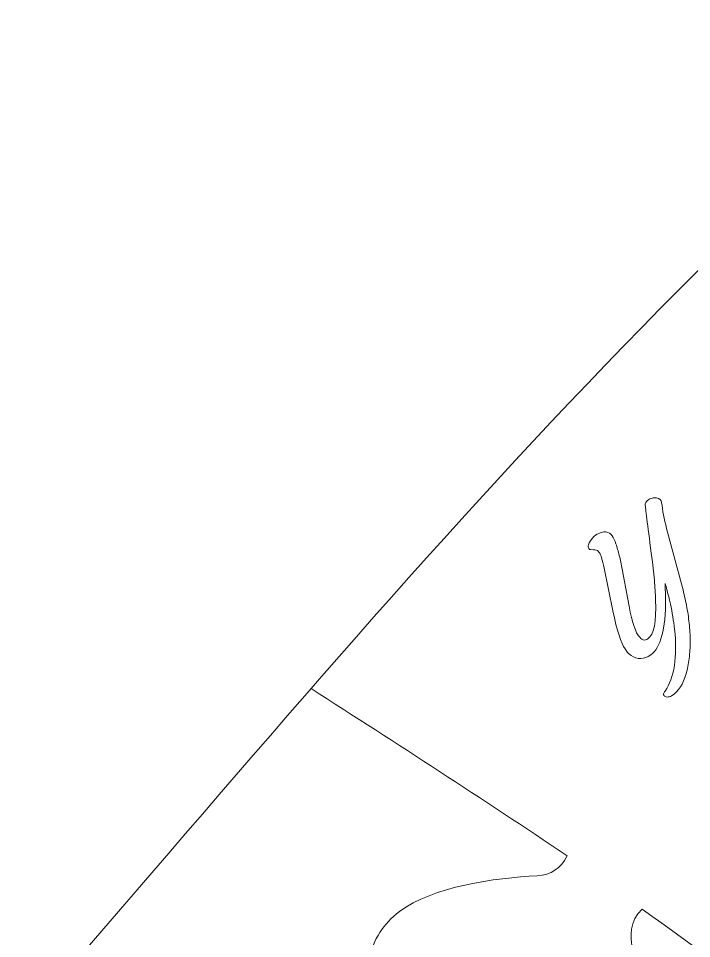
# Model space of a CAD drawing. Header units: inches. Extents: x -160 to 752, y 28 to 782.
# Drawn here: x 334.7 to 412.3, y 602.2 to 708.2 of the extents above; entities that cross this region are included whole.
import ezdxf

# ---------------------------------------------------------------- set-up
doc = ezdxf.new("R2010")
doc.units = ezdxf.units.IN
doc.header["$MEASUREMENT"] = 0
doc.layers.add('_U+0421_U+043B_U+043E_U+0439 1', color=7, linetype='Continuous')

# ---------------------------------------------------------------- blocks, each defined once
blk = doc.blocks.new('block 2')
at = {"layer": '_U+0421_U+043B_U+043E_U+0439 1', "color": 12, "lineweight": 9, "true_color": 0xe30513}
for points, knots in [([(305.09, 27.81), (184.24, 132.09), (55.29, 227.61), (-54.65, 344.61), (-130.38, 432.04), (-160.47, 554.53), (-106.38, 659.79), (-61.65, 746.82), (0.67, 769.94), (55.4, 761.15), (152.47, 745.58), (244.36, 626.03), (305, 559.17), (383.27, 640.56), (469.58, 781.89), (597.36, 753.44), (657.3, 740.1), (700.3, 699.79), (723.45, 645.65), (746.6, 591.54), (751.52, 539.49), (735.49, 482.62), (690.02, 321.27), (429.51, 136.47), (305.09, 27.81), (305.09, 27.81), (305.09, 27.81), (305.09, 27.81)], [0, 0, 0, 0, 1, 1, 1, 2, 2, 2, 3, 3, 3, 4, 4, 4, 5, 5, 5, 6, 6, 6, 7, 7, 7, 8, 8, 8, 9, 9, 9, 9]), ([(579.12, 671.93), (563.35, 665.62), (547.38, 659.03), (531.38, 646.39), (532.3, 644.66), (534.52, 644.38), (535.19, 644.39), (539.12, 644.46), (542.59, 643.97), (545.98, 643.63), (550.52, 642.98), (554.61, 640.09), (555.73, 635.53), (556.65, 631.76), (555.39, 629.45), (553.52, 628.29), (550.2, 626.23), (541.8, 629.26), (538.06, 630.66), (539.03, 625.35), (541.65, 616.89), (537.08, 614.42), (534.94, 613.26), (532.6, 613.35), (530.5, 614.37), (528.4, 615.39), (526.9, 616.82), (525.9, 618.95), (523.85, 623.29), (524.35, 630.52), (525.12, 635.36), (525.37, 636.92), (524.81, 638.65), (523.55, 639.64), (517.37, 633.8), (510.59, 626.3), (504.32, 617.9), (480.88, 586.49), (456.69, 534.63), (430.41, 501.71), (431.53, 500.11), (433.73, 499.78), (434.4, 499.87), (438.28, 500.41), (441.79, 500.35), (445.2, 500.42), (449.79, 500.32), (454.19, 497.95), (455.85, 493.55), (457.22, 489.92), (456.25, 487.47), (454.53, 486.1), (451.49, 483.65), (442.78, 485.65), (438.9, 486.59), (440.51, 481.43), (444.12, 473.35), (439.89, 470.35), (437.9, 468.94), (435.57, 468.75), (433.36, 469.51), (431.15, 470.26), (429.49, 471.5), (428.24, 473.49), (425.68, 477.56), (425.31, 484.79), (425.49, 489.69), (425.55, 491.26), (424.78, 492.92), (423.41, 493.75), (394.21, 462), (361.88, 456.55), (326.54, 457.86), (291.19, 459.16), (252.36, 466.43), (220.23, 490.95), (188.11, 515.47), (162.7, 557.24), (136.22, 588.28), (114.09, 614.22), (90.28, 633.24), (69, 643.8), (67.84, 642.22), (68.55, 640.1), (68.85, 639.5), (70.61, 635.99), (71.68, 632.65), (72.83, 629.44), (74.21, 625.07), (73.38, 620.13), (69.75, 617.15), (66.75, 614.69), (64.12, 614.83), (62.26, 616.01), (58.97, 618.11), (58.07, 626.99), (57.71, 630.97), (53.34, 627.79), (46.86, 621.78), (42.65, 624.83), (40.68, 626.26), (39.75, 628.4), (39.76, 630.74), (39.77, 633.07), (40.41, 635.05), (41.89, 636.87), (44.92, 640.59), (51.66, 643.27), (56.35, 644.67), (57.86, 645.12), (59.18, 646.38), (59.53, 647.94), (34.92, 656.84), (11.32, 654.93), (-10.35, 652.42)], [0, 0, 0, 0, 1, 1, 1, 2, 2, 2, 3, 3, 3, 4, 4, 4, 5, 5, 5, 6, 6, 6, 7, 7, 7, 8, 8, 8, 9, 9, 9, 10, 10, 10, 11, 11, 11, 12, 12, 12, 13, 13, 13, 14, 14, 14, 15, 15, 15, 16, 16, 16, 17, 17, 17, 18, 18, 18, 19, 19, 19, 20, 20, 20, 21, 21, 21, 22, 22, 22, 23, 23, 23, 24, 24, 24, 25, 25, 25, 26, 26, 26, 27, 27, 27, 28, 28, 28, 29, 29, 29, 30, 30, 30, 31, 31, 31, 32, 32, 32, 33, 33, 33, 34, 34, 34, 35, 35, 35, 36, 36, 36, 37, 37, 37, 38, 38, 38, 38]), ([(368.44, 630.97), (378.34, 624.63), (388.24, 618.29), (397.96, 611.69), (397.25, 610.26), (396.1, 609.49), (394.53, 609.41), (389.64, 609.17), (382.46, 608.18), (378.63, 605.28), (376.76, 603.87), (375.66, 602.11), (375.1, 599.84), (374.53, 597.57), (374.92, 595.27), (376.5, 593.41), (379.85, 589.45), (387.59, 593.74), (392.59, 595.78), (391.99, 591.84), (390.75, 582.99), (393.44, 580.17), (394.96, 578.58), (397.49, 577.82), (400.99, 579.5), (405.22, 581.53), (407.2, 586.12), (406.91, 590.7), (406.55, 594.08), (406.31, 597.58), (405.44, 601.41), (405.29, 602.07), (405.11, 604.3), (406.61, 605.55), (430.89, 588.41), (453.35, 569.48), (471.76, 543.66), (499.53, 504.69), (517.31, 450.95), (500.06, 389.01), (482.8, 327.07), (430.6, 256.9), (406.61, 207.43), (393.54, 180.48), (391.14, 191.77), (388.23, 141.24)], [0, 0, 0, 0, 1, 1, 1, 2, 2, 2, 3, 3, 3, 4, 4, 4, 5, 5, 5, 6, 6, 6, 7, 7, 7, 8, 8, 8, 9, 9, 9, 10, 10, 10, 11, 11, 11, 12, 12, 12, 13, 13, 13, 14, 14, 14, 15, 15, 15, 15])]:
    blk.add_open_spline(points, degree=3, knots=knots, dxfattribs=at)
at = {"layer": '_U+0421_U+043B_U+043E_U+0439 1', "lineweight": 0}
blk.add_open_spline([(406.2, 637.06), (406.55, 636.56), (406.91, 636.44), (407.28, 636.7), (407.97, 637.18), (408.27, 638.67), (408.17, 641.17), (408.14, 641.91), (408.1, 642.68), (408.03, 643.47), (408.03, 643.47), (407.76, 645.9), (407.76, 645.9), (407.29, 649.5), (407.03, 651.55), (406.98, 652.07), (406.95, 652.33), (407.04, 652.53), (407.23, 652.66), (407.42, 652.8), (407.61, 652.88), (407.77, 652.92), (407.94, 652.95), (408.1, 652.96), (408.26, 652.94), (408.63, 652.88), (408.83, 652.71), (408.86, 652.43), (408.97, 651.49), (409.16, 650.5), (409.43, 649.44), (409.43, 649.44), (411.27, 642.61), (411.27, 642.61), (411.44, 641.91), (411.6, 641.23), (411.73, 640.56), (411.86, 639.89), (411.96, 639.2), (412.04, 638.5), (412.11, 637.8), (412.15, 637.11), (412.15, 636.42), (412.15, 635.74), (412.11, 635.08), (412.04, 634.44), (411.96, 633.81), (411.84, 633.22), (411.68, 632.67), (411.33, 631.51), (410.8, 630.68), (410.09, 630.19), (409.95, 630.09), (409.8, 630.04), (409.62, 630.01), (409.45, 629.98), (409.31, 630.01), (409.2, 630.11), (409.1, 630.21), (409.06, 630.3), (409.09, 630.38), (409.13, 630.47), (409.18, 630.57), (409.26, 630.68), (410.33, 632.22), (410.69, 634.61), (410.35, 637.83), (410.24, 638.78), (410.09, 639.74), (409.89, 640.71), (409.58, 641.93), (409.38, 642.73), (409.28, 643.1), (409.28, 643.1), (409.32, 641.34), (409.32, 641.34), (409.33, 637.82), (408.76, 635.66), (407.61, 634.86), (406.83, 634.32), (406.07, 634.3), (405.34, 634.8), (405.11, 634.96), (404.95, 635.11), (404.84, 635.26), (404.84, 635.26), (404.64, 635.56), (404.64, 635.56), (404.2, 636.19), (403.73, 637.65), (403.23, 639.94), (403.23, 639.94), (402.23, 644.86), (402.23, 644.86), (402.01, 645.84), (401.85, 646.41), (401.72, 646.59), (401.6, 646.76), (401.48, 646.87), (401.36, 646.92), (401.23, 646.96), (401.11, 646.98), (401, 646.98), (401, 646.98), (400.68, 646.99), (400.68, 646.99), (400.58, 646.99), (400.51, 647.03), (400.45, 647.12), (400.39, 647.2), (400.38, 647.31), (400.4, 647.45), (400.43, 647.59), (400.49, 647.74), (400.58, 647.9), (400.77, 648.21), (400.99, 648.46), (401.25, 648.64), (401.52, 648.82), (401.74, 648.94), (401.93, 648.98), (402.11, 649.03), (402.27, 649.04), (402.43, 649.02), (402.73, 648.98), (402.97, 648.83), (403.14, 648.59), (403.3, 648.35), (403.46, 648.03), (403.59, 647.64), (403.73, 647.24), (403.86, 646.8), (403.98, 646.31), (404.1, 645.81), (404.22, 645.28), (404.33, 644.72), (404.33, 644.72), (404.96, 641.27), (404.96, 641.27), (405.35, 639.08), (405.74, 637.71), (406.12, 637.17), (406.12, 637.17), (406.2, 637.06), (406.2, 637.06), (406.2, 637.06), (406.2, 637.06), (406.2, 637.06)], degree=3, knots=[0, 0, 0, 0, 1, 1, 1, 2, 2, 2, 3, 3, 3, 4, 4, 4, 5, 5, 5, 6, 6, 6, 7, 7, 7, 8, 8, 8, 9, 9, 9, 10, 10, 10, 11, 11, 11, 12, 12, 12, 13, 13, 13, 14, 14, 14, 15, 15, 15, 16, 16, 16, 17, 17, 17, 18, 18, 18, 19, 19, 19, 20, 20, 20, 21, 21, 21, 22, 22, 22, 23, 23, 23, 24, 24, 24, 25, 25, 25, 26, 26, 26, 27, 27, 27, 28, 28, 28, 29, 29, 29, 30, 30, 30, 31, 31, 31, 32, 32, 32, 33, 33, 33, 34, 34, 34, 35, 35, 35, 36, 36, 36, 37, 37, 37, 38, 38, 38, 39, 39, 39, 40, 40, 40, 41, 41, 41, 42, 42, 42, 43, 43, 43, 44, 44, 44, 45, 45, 45, 46, 46, 46, 47, 47, 47, 48, 48, 48, 49, 49, 49, 49], dxfattribs=at)

msp = doc.modelspace()

# ---------------------------------------------------------------- block references
at = {"layer": '_U+0421_U+043B_U+043E_U+0439 1'}
msp.add_blockref('block 2', (0, 0), dxfattribs=at)

doc.saveas('drawing.dxf')
